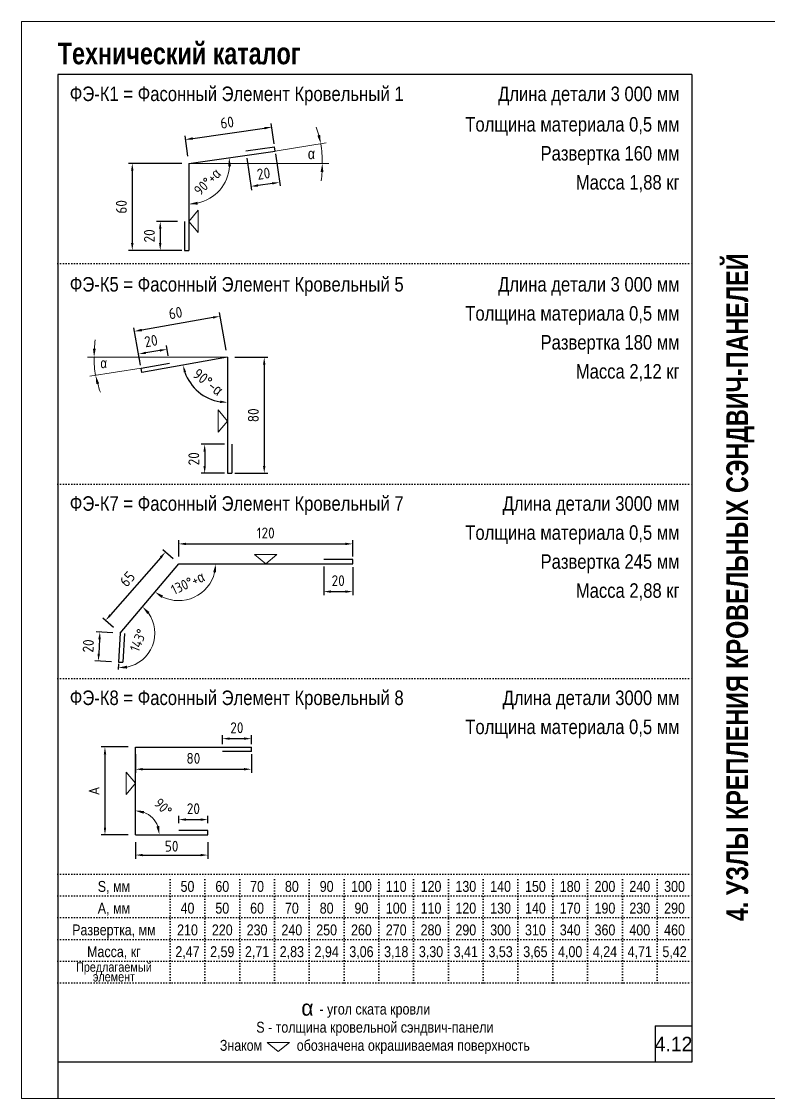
# Model space of a CAD drawing. Extents: x 5821 to 16321, y -13531 to 5774.
# Drawn here: x 6871 to 7902, y -9076 to -7591 of the extents above; entities that cross this region are included whole.
import ezdxf
from ezdxf.enums import TextEntityAlignment as Align

# ---------------------------------------------------------------- set-up
doc = ezdxf.new("R2010")
doc.units = 0
doc.header["$LTSCALE"] = 3
doc.linetypes.add('DOT2', pattern=[0.125, 0, -0.125])
doc.layers.get('0').update_dxf_attribs({"linetype": 'CONTINUOUS', "lineweight": 30})
doc.layers.get('DEFPOINTS').update_dxf_attribs({"linetype": 'CONTINUOUS'})
for name, color, linetype, lineweight in [('new_fill', 8, 'CONTINUOUS', 13), ('RAZMER', 7, 'CONTINUOUS', 9), ('Нащельники', 1, 'CONTINUOUS', 30)]:
    doc.layers.add(name, color=color, linetype=linetype, lineweight=lineweight)
doc.layers.add('Punktir', color=7, linetype='CONTINUOUS')
doc.styles.add('LOGO', font='HATTEN.TTF')
doc.styles.add('ROMANS', font='romans.shx', dxfattribs={"width": 0.85})
doc.styles.add('style1', font='ARIALN.TTF')
doc.styles.add('style2', font='impact.TTF')
doc.dimstyles.new('2.5', dxfattribs={"dimscale": 5, "dimtxt": 3, "dimasz": 2, "dimexe": 1, "dimexo": 2, "dimgap": 0, "dimtad": 0, "dimdec": 0, "dimlfac": 0.5, "dimzin": 9, "dimdsep": 46, "dimtxsty": 'ROMANS', "dimcen": -3, "dimdle": 1, "dimclrd": 256, "dimclre": 256, "dimclrt": 256, "dimadec": 0, "dimazin": 0, "dimtfac": 1, "dimtdec": 0, "dimtofl": 0, "dimtmove": 2, "dimatfit": 3, "dimfxl": 0, "dimtvp": 1, "dimtolj": 1, "dimtzin": 9, "dimarcsym": 0})
doc.dimstyles.get("Standard").update_dxf_attribs({"dimscale": 0, "dimtxt": 3, "dimasz": 3, "dimexe": 2.5, "dimexo": 2.5, "dimgap": 1.5, "dimtad": 0, "dimdec": 0, "dimzin": 9, "dimdsep": 46, "dimtxsty": 'ROMANS', "dimcen": -3, "dimdle": 1.25, "dimadec": 0, "dimazin": 0, "dimtfac": 0.75, "dimtdec": 0, "dimtofl": 0, "dimtmove": 2, "dimatfit": 3, "dimfxl": 0, "dimtvp": 1.5, "dimtolj": 1, "dimtzin": 0, "dimarcsym": 0})

# ---------------------------------------------------------------- blocks, each defined once
blk = doc.blocks.new('*D1060')
at = {"layer": 'DEFPOINTS', "color": 0, "transparency": 16777216}
for p in [(7216.2, -7736.9), (7220.9, -7769.9), (7102.1, -7786.8)]:
    blk.add_point(p, dxfattribs=at)
at = {"layer": 'RAZMER', "lineweight": -2, "transparency": 16777216}
for p, q in [((7219.5, -7760), (7215.5, -7731.9)), ((7100.7, -7776.9), (7096.7, -7748.9)), ((7107.3, -7752.4), (7206.3, -7738.3))]:
    blk.add_line(p, q, dxfattribs=at)
at = {"layer": 'RAZMER', "transparency": 16777216}
for points in [[(7206, -7736.6), (7206.5, -7739.9), (7216.2, -7736.9)], [(7107, -7750.8), (7107.5, -7754.1), (7097.4, -7753.9)]]:
    blk.add_solid(points, dxfattribs=at)
at = {"layer": 'RAZMER', "transparency": 16777216, "insert": (7154.7, -7730.5), "char_height": 15, "attachment_point": 5, "rotation": 8.1376, "style": 'ROMANS'}
blk.add_mtext('\\A1;60', dxfattribs=at)
blk = doc.blocks.new('*D1061')
at = {"layer": 'DEFPOINTS', "color": 0, "transparency": 16777216}
for p in [(7102.1, -7786.8), (7023.9, -7906.8), (7102.1, -7906.8)]:
    blk.add_point(p, dxfattribs=at)
at = {"layer": 'RAZMER', "lineweight": -2, "transparency": 16777216}
for p, q in [((7092.1, -7786.8), (7018.9, -7786.8)), ((7023.9, -7796.8), (7023.9, -7896.8)), ((7092.1, -7906.8), (7018.9, -7906.8))]:
    blk.add_line(p, q, dxfattribs=at)
at = {"layer": 'RAZMER', "transparency": 16777216}
for points in [[(7022.2, -7796.8), (7025.6, -7796.8), (7023.9, -7786.8)], [(7022.2, -7896.8), (7025.6, -7896.8), (7023.9, -7906.8)]]:
    blk.add_solid(points, dxfattribs=at)
at = {"layer": 'RAZMER', "transparency": 16777216, "insert": (7008.9, -7846.8), "char_height": 15, "attachment_point": 5, "rotation": 90, "style": 'ROMANS'}
blk.add_mtext('\\A1;60', dxfattribs=at)
blk = doc.blocks.new('*D1062')
at = {"layer": 'DEFPOINTS', "color": 0, "transparency": 16777216}
for p in [(7096.1, -7866.8), (7062.5, -7906.8), (7096.1, -7906.8)]:
    blk.add_point(p, dxfattribs=at)
at = {"layer": 'RAZMER', "lineweight": -2, "transparency": 16777216}
for p, q in [((7086.1, -7866.8), (7057.5, -7866.8)), ((7062.5, -7876.8), (7062.5, -7896.8)), ((7086.1, -7906.8), (7057.5, -7906.8))]:
    blk.add_line(p, q, dxfattribs=at)
at = {"layer": 'RAZMER', "transparency": 16777216}
for points in [[(7060.8, -7876.8), (7064.1, -7876.8), (7062.5, -7866.8)], [(7060.8, -7896.8), (7064.1, -7896.8), (7062.5, -7906.8)]]:
    blk.add_solid(points, dxfattribs=at)
at = {"layer": 'RAZMER', "transparency": 16777216, "insert": (7047.5, -7886.8), "char_height": 15, "attachment_point": 5, "rotation": 90, "style": 'ROMANS'}
blk.add_mtext('\\A1;20', dxfattribs=at)
blk = doc.blocks.new('*D1063')
at = {"layer": 'DEFPOINTS', "color": 0, "transparency": 16777216}
for p in [(7220.9, -7769.9), (7102.1, -7786.8), (7102.1, -7786.8), (7153.1, -7810.2), (7102.1, -7906.8)]:
    blk.add_point(p, dxfattribs=at)
at = {"layer": 'RAZMER', "color": 0, "lineweight": 0, "transparency": 16777216}
blk.add_arc((7102.1, -7786.8), 56.1, 282.2747, 355.8629, dxfattribs=at)
at = {"layer": 'RAZMER', "color": 0, "transparency": 16777216}
for points in [[(7156.1, -7791), (7160.1, -7790.8), (7157.7, -7778.9)], [(7114.2, -7843.7), (7113.8, -7839.7), (7102.1, -7843)]]:
    blk.add_solid(points, dxfattribs=at)
at = {"layer": 'RAZMER', "color": 0, "transparency": 16777216, "insert": (7127.5, -7812.4), "char_height": 14, "attachment_point": 5, "rotation": 44.9042, "style": 'ROMANS'}
blk.add_mtext('\\A1;{\\Fromans.shx|c204;90}°{\\Fromans.shx|c204;+\\fGreekS|b0|i0|c204|p0;α}', dxfattribs=at)
blk = doc.blocks.new('*D1064')
at = {"layer": 'DEFPOINTS', "color": 0, "transparency": 16777216}
for p in [(7220, -7763.9), (7180.4, -7769.6), (7187.5, -7818.6)]:
    blk.add_point(p, dxfattribs=at)
at = {"layer": 'RAZMER', "lineweight": -2, "transparency": 16777216}
for p, q in [((7181.9, -7779.5), (7188.2, -7823.6)), ((7221.5, -7773.8), (7227.8, -7817.9)), ((7217.2, -7814.4), (7197.4, -7817.2))]:
    blk.add_line(p, q, dxfattribs=at)
at = {"layer": 'RAZMER', "transparency": 16777216}
for points in [[(7197.1, -7815.6), (7197.6, -7818.9), (7187.5, -7818.6)], [(7216.9, -7812.7), (7217.4, -7816), (7227.1, -7813)]]:
    blk.add_solid(points, dxfattribs=at)
at = {"layer": 'RAZMER', "transparency": 16777216, "insert": (7205.1, -7800.9), "char_height": 15, "attachment_point": 5, "rotation": 8.1376, "style": 'ROMANS'}
blk.add_mtext('\\A1;20', dxfattribs=at)
blk = doc.blocks.new('*D1065')
at = {"layer": 'DEFPOINTS', "color": 0, "transparency": 16777216}
for p in [(7155.2, -8054.2), (7155.2, -8214.2), (7206, -8214.2)]:
    blk.add_point(p, dxfattribs=at)
at = {"layer": 'RAZMER', "lineweight": -2, "transparency": 16777216}
for p, q in [((7165.2, -8054.2), (7211, -8054.2)), ((7206, -8064.2), (7206, -8204.2)), ((7165.2, -8214.2), (7211, -8214.2))]:
    blk.add_line(p, q, dxfattribs=at)
at = {"layer": 'RAZMER', "transparency": 16777216}
for points in [[(7204.3, -8064.2), (7207.6, -8064.2), (7206, -8054.2)], [(7204.3, -8204.2), (7207.6, -8204.2), (7206, -8214.2)]]:
    blk.add_solid(points, dxfattribs=at)
at = {"layer": 'RAZMER', "transparency": 16777216, "insert": (7191, -8134.2), "char_height": 15, "attachment_point": 5, "rotation": 90, "style": 'ROMANS'}
blk.add_mtext('\\A1;80', dxfattribs=at)
blk = doc.blocks.new('*D1066')
at = {"layer": 'DEFPOINTS', "color": 0, "transparency": 16777216}
for p in [(7161.2, -8174.2), (7123.8, -8214.2), (7161.2, -8214.2)]:
    blk.add_point(p, dxfattribs=at)
at = {"layer": 'RAZMER', "lineweight": -2, "transparency": 16777216}
for p, q in [((7151.2, -8174.2), (7118.8, -8174.2)), ((7123.8, -8184.2), (7123.8, -8204.2)), ((7151.2, -8214.2), (7118.8, -8214.2))]:
    blk.add_line(p, q, dxfattribs=at)
at = {"layer": 'RAZMER', "transparency": 16777216}
for points in [[(7122.1, -8184.2), (7125.4, -8184.2), (7123.8, -8174.2)], [(7122.1, -8204.2), (7125.4, -8204.2), (7123.8, -8214.2)]]:
    blk.add_solid(points, dxfattribs=at)
at = {"layer": 'RAZMER', "transparency": 16777216, "insert": (7108.8, -8194.2), "char_height": 15, "attachment_point": 5, "rotation": 90, "style": 'ROMANS'}
blk.add_mtext('\\A1;20', dxfattribs=at)
blk = doc.blocks.new('*D1067')
at = {"layer": 'DEFPOINTS', "color": 0, "transparency": 16777216}
for p in [(7027, -8018.3), (7155.2, -8054.2), (7037, -8075)]:
    blk.add_point(p, dxfattribs=at)
at = {"layer": 'RAZMER', "lineweight": -2, "transparency": 16777216}
for p, q in [((7135.3, -7999.2), (7036.9, -8016.6)), ((7153.5, -8044.3), (7144.3, -7992.6)), ((7035.3, -8065.2), (7026.1, -8013.4))]:
    blk.add_line(p, q, dxfattribs=at)
at = {"layer": 'RAZMER', "transparency": 16777216}
for points in [[(7135.1, -7997.6), (7135.6, -8000.9), (7145.2, -7997.5)], [(7036.6, -8014.9), (7037.2, -8018.2), (7027, -8018.3)]]:
    blk.add_solid(points, dxfattribs=at)
at = {"layer": 'RAZMER', "transparency": 16777216, "insert": (7083.5, -7993.1), "char_height": 15, "attachment_point": 5, "rotation": 10, "style": 'ROMANS'}
blk.add_mtext('\\A1;60', dxfattribs=at)
blk = doc.blocks.new('*D1068')
at = {"layer": 'DEFPOINTS', "color": 0, "transparency": 16777216}
for p in [(7032.6, -8049.9), (7075.4, -8062.2), (7036, -8069.1)]:
    blk.add_point(p, dxfattribs=at)
at = {"layer": 'RAZMER', "lineweight": -2, "transparency": 16777216}
for p, q in [((7034.2, -8059.3), (7031.7, -8045)), ((7062.1, -8044.7), (7042.4, -8048.2)), ((7073.6, -8052.3), (7071.1, -8038))]:
    blk.add_line(p, q, dxfattribs=at)
at = {"layer": 'RAZMER', "transparency": 16777216}
for points in [[(7042.1, -8046.5), (7042.7, -8049.8), (7032.6, -8049.9)], [(7061.8, -8043.1), (7062.4, -8046.4), (7072, -8043)]]:
    blk.add_solid(points, dxfattribs=at)
at = {"layer": 'RAZMER', "transparency": 16777216, "insert": (7049.7, -8031.7), "char_height": 15, "attachment_point": 5, "rotation": 10, "style": 'ROMANS'}
blk.add_mtext('\\A1;20', dxfattribs=at)
blk = doc.blocks.new('*D1069')
at = {"layer": 'DEFPOINTS', "color": 0, "transparency": 16777216}
for p in [(7155.2, -8054.2), (7155.2, -8054.2), (7037, -8075), (7105.3, -8091.3), (7155.2, -8214.2)]:
    blk.add_point(p, dxfattribs=at)
at = {"layer": 'RAZMER', "lineweight": -2, "transparency": 16777216}
blk.add_arc((7155.2, -8054.2), 62.2, 199.226, 260.774, dxfattribs=at)
at = {"layer": 'RAZMER', "transparency": 16777216}
for points in [[(7094.9, -8075.1), (7098.1, -8074.2), (7094, -8065)], [(7145.4, -8113.9), (7145.1, -8117.2), (7155.2, -8116.4)]]:
    blk.add_solid(points, dxfattribs=at)
at = {"layer": 'RAZMER', "transparency": 16777216, "insert": (7128.4, -8088.3), "char_height": 15, "attachment_point": 5, "rotation": 321.9081, "style": 'ROMANS'}
blk.add_mtext('\\A1;{\\Fromans.shx|c204;90°-\\fGreekS|b0|i0|c204|p0;α}', dxfattribs=at)
blk = doc.blocks.new('*D1070')
at = {"layer": 'DEFPOINTS', "color": 0, "transparency": 16777216}
for p in [(7028.2, -8712.7), (7128.2, -8712.7), (7128.2, -8740.6)]:
    blk.add_point(p, dxfattribs=at)
at = {"layer": 'RAZMER', "lineweight": -2, "transparency": 16777216}
for p, q in [((7028.2, -8722.7), (7028.2, -8745.6)), ((7128.2, -8722.7), (7128.2, -8745.6)), ((7038.2, -8740.6), (7118.2, -8740.6))]:
    blk.add_line(p, q, dxfattribs=at)
at = {"layer": 'RAZMER', "transparency": 16777216}
for points in [[(7038.2, -8739), (7038.2, -8742.3), (7028.2, -8740.6)], [(7118.2, -8739), (7118.2, -8742.3), (7128.2, -8740.6)]]:
    blk.add_solid(points, dxfattribs=at)
at = {"layer": 'RAZMER', "transparency": 16777216, "insert": (7078.2, -8728.4), "char_height": 15, "attachment_point": 5, "style": 'ROMANS'}
blk.add_mtext('\\A1;{\\Fromans.shx|c204;50}', dxfattribs=at)
blk = doc.blocks.new('*D1071')
at = {"layer": 'DEFPOINTS', "color": 0, "transparency": 16777216}
for p in [(7028.2, -8591.6), (6986.2, -8712.7), (7028.2, -8712.7)]:
    blk.add_point(p, dxfattribs=at)
at = {"layer": 'RAZMER', "lineweight": -2, "transparency": 16777216}
for p, q in [((7018.2, -8591.6), (6981.2, -8591.6)), ((6986.2, -8601.6), (6986.2, -8702.7)), ((7018.2, -8712.7), (6981.2, -8712.7))]:
    blk.add_line(p, q, dxfattribs=at)
at = {"layer": 'RAZMER', "transparency": 16777216}
for points in [[(6984.6, -8601.6), (6987.9, -8601.6), (6986.2, -8591.6)], [(6984.6, -8702.7), (6987.9, -8702.7), (6986.2, -8712.7)]]:
    blk.add_solid(points, dxfattribs=at)
at = {"layer": 'RAZMER', "transparency": 16777216, "insert": (6971.2, -8652.2), "char_height": 15, "attachment_point": 5, "rotation": 90, "style": 'ROMANS'}
blk.add_mtext('\\A1;{\\Fromans.shx|c204;А}', dxfattribs=at)
blk = doc.blocks.new('*D1072')
at = {"layer": 'DEFPOINTS', "color": 0, "transparency": 16777216}
for p in [(7007.2, -8434.6), (6977.1, -8473.1), (7005.1, -8474.5)]:
    blk.add_point(p, dxfattribs=at)
at = {"layer": 'RAZMER', "lineweight": -2, "transparency": 16777216}
for p, q in [((6997.2, -8434.1), (6974.2, -8432.9)), ((6978.7, -8443.1), (6977.7, -8463.1)), ((6995.1, -8474), (6972.1, -8472.8))]:
    blk.add_line(p, q, dxfattribs=at)
at = {"layer": 'RAZMER', "transparency": 16777216}
for points in [[(6977, -8443), (6980.4, -8443.2), (6979.2, -8433.1)], [(6976, -8463), (6979.3, -8463.2), (6977.1, -8473.1)]]:
    blk.add_solid(points, dxfattribs=at)
at = {"layer": 'RAZMER', "transparency": 16777216, "insert": (6963.2, -8452.3), "char_height": 15, "attachment_point": 5, "rotation": 87, "style": 'ROMANS'}
blk.add_mtext('\\A1;20', dxfattribs=at)
blk = doc.blocks.new('*D1073')
at = {"layer": 'DEFPOINTS', "color": 0, "transparency": 16777216}
for p in [(7088, -8338.9), (6987.1, -8417.1), (7005.5, -8433.2)]:
    blk.add_point(p, dxfattribs=at)
at = {"layer": 'RAZMER', "lineweight": -2, "transparency": 16777216}
for p, q in [((7063.1, -8330.3), (6993.7, -8409.5)), ((7080.5, -8332.3), (7065.9, -8319.5)), ((6998, -8426.6), (6983.4, -8413.8))]:
    blk.add_line(p, q, dxfattribs=at)
at = {"layer": 'RAZMER', "transparency": 16777216}
for points in [[(7061.8, -8329.2), (7064.3, -8331.4), (7069.6, -8322.8)], [(6992.5, -8408.4), (6995, -8410.6), (6987.1, -8417.1)]]:
    blk.add_solid(points, dxfattribs=at)
at = {"layer": 'RAZMER', "transparency": 16777216, "insert": (7017.1, -8360), "char_height": 15, "attachment_point": 5, "rotation": 48.8047, "style": 'ROMANS'}
blk.add_mtext('\\A1;{\\Fromans.shx|c204;65}', dxfattribs=at)
blk = doc.blocks.new('*D1074')
at = {"layer": 'DEFPOINTS', "color": 0, "transparency": 16777216}
for p in [(7288, -8332.9), (7328, -8333.4), (7328, -8377.3)]:
    blk.add_point(p, dxfattribs=at)
at = {"layer": 'RAZMER', "lineweight": -2, "transparency": 16777216}
for p, q in [((7288, -8342.9), (7288, -8382.3)), ((7328, -8343.4), (7328, -8382.3)), ((7298, -8377.3), (7318, -8377.3))]:
    blk.add_line(p, q, dxfattribs=at)
at = {"layer": 'RAZMER', "transparency": 16777216}
for points in [[(7298, -8375.7), (7298, -8379), (7288, -8377.3)], [(7318, -8375.7), (7318, -8379), (7328, -8377.3)]]:
    blk.add_solid(points, dxfattribs=at)
at = {"layer": 'RAZMER', "transparency": 16777216, "insert": (7308, -8362.3), "char_height": 15, "attachment_point": 5, "style": 'ROMANS'}
blk.add_mtext('\\A1;20', dxfattribs=at)
blk = doc.blocks.new('*D1075')
at = {"layer": 'DEFPOINTS', "color": 0, "transparency": 16777216}
for p in [(7088, -8338.9), (7007.2, -8434.6), (7007.2, -8434.6), (7005.1, -8474.5), (7040.7, -8468.6)]:
    blk.add_point(p, dxfattribs=at)
at = {"layer": 'RAZMER', "color": 0, "lineweight": -2, "transparency": 16777216}
blk.add_line((7004.9, -8477), (7004.5, -8484.8), dxfattribs=at)
at = {"layer": 'RAZMER', "color": 0, "lineweight": 0, "transparency": 16777216}
blk.add_arc((7007.2, -8434.6), 47.8, 281.4155, 35.3891, dxfattribs=at)
at = {"layer": 'RAZMER', "color": 0, "transparency": 16777216}
for points in [[(7044.7, -8408.2), (7047.6, -8405.5), (7038, -8398.1)], [(7016.8, -8483.5), (7016.5, -8479.5), (7004.7, -8482.3)]]:
    blk.add_solid(points, dxfattribs=at)
at = {"layer": 'RAZMER', "color": 0, "transparency": 16777216, "insert": (7032.1, -8444.5), "char_height": 14, "attachment_point": 5, "rotation": 68.4023, "style": 'ROMANS'}
blk.add_mtext('\\A1;143°', dxfattribs=at)
blk = doc.blocks.new('*D1076')
at = {"layer": 'DEFPOINTS', "color": 0, "transparency": 16777216}
for p in [(7328, -8311.5), (7088, -8338.9), (7328, -8338.9)]:
    blk.add_point(p, dxfattribs=at)
at = {"layer": 'RAZMER', "lineweight": -2, "transparency": 16777216}
for p, q in [((7088, -8328.9), (7088, -8306.5)), ((7098, -8311.5), (7318, -8311.5)), ((7328, -8328.9), (7328, -8306.5))]:
    blk.add_line(p, q, dxfattribs=at)
at = {"layer": 'RAZMER', "transparency": 16777216}
for points in [[(7098, -8309.9), (7098, -8313.2), (7088, -8311.5)], [(7318, -8309.9), (7318, -8313.2), (7328, -8311.5)]]:
    blk.add_solid(points, dxfattribs=at)
at = {"layer": 'RAZMER', "transparency": 16777216, "insert": (7208, -8296.5), "char_height": 15, "attachment_point": 5, "style": 'ROMANS'}
blk.add_mtext('\\A1;120', dxfattribs=at)
blk = doc.blocks.new('*D1077')
at = {"layer": 'DEFPOINTS', "color": 0, "transparency": 16777216}
for p in [(7128.2, -8691.7), (7088.2, -8706.7), (7128.2, -8706.7)]:
    blk.add_point(p, dxfattribs=at)
at = {"layer": 'RAZMER', "lineweight": -2, "transparency": 16777216}
for p, q in [((7088.2, -8696.7), (7088.2, -8686.7)), ((7128.2, -8696.7), (7128.2, -8686.7)), ((7098.2, -8691.7), (7118.2, -8691.7))]:
    blk.add_line(p, q, dxfattribs=at)
at = {"layer": 'RAZMER', "transparency": 16777216}
for points in [[(7098.2, -8690), (7098.2, -8693.4), (7088.2, -8691.7)], [(7118.2, -8690), (7118.2, -8693.4), (7128.2, -8691.7)]]:
    blk.add_solid(points, dxfattribs=at)
at = {"layer": 'RAZMER', "transparency": 16777216, "insert": (7108.2, -8676.7), "char_height": 15, "attachment_point": 5, "style": 'ROMANS'}
blk.add_mtext('\\A1;20', dxfattribs=at)
blk = doc.blocks.new('*D1078')
at = {"layer": 'DEFPOINTS', "color": 0, "transparency": 16777216}
for p in [(7088, -8338.9), (7088, -8338.9), (7179.4, -8338.9), (7055.2, -8377.8), (7090.9, -8389.7)]:
    blk.add_point(p, dxfattribs=at)
at = {"layer": 'RAZMER', "color": 0, "lineweight": 0, "transparency": 16777216}
blk.add_arc((7088, -8338.9), 50.9, 243.3347, 346.47, dxfattribs=at)
at = {"layer": 'RAZMER', "color": 0, "transparency": 16777216}
for points in [[(7135.6, -8350.6), (7139.5, -8351), (7139, -8338.9)], [(7064.1, -8386.1), (7066.3, -8382.7), (7055.2, -8377.8)]]:
    blk.add_solid(points, dxfattribs=at)
at = {"layer": 'RAZMER', "color": 0, "transparency": 16777216, "insert": (7100.5, -8365.8), "char_height": 14, "attachment_point": 5, "rotation": 24.9023, "style": 'ROMANS'}
blk.add_mtext('\\A1;130°{\\Fromans.shx|c204;+\\fGreekS|b0|i0|c204|p0;α}', dxfattribs=at)
blk = doc.blocks.new('*D1079')
at = {"layer": 'DEFPOINTS', "color": 0, "transparency": 16777216}
for p in [(7028.2, -8612.3), (7056.9, -8696.1), (7028.2, -8712.3), (7028.2, -8712.7), (7128.2, -8712.7)]:
    blk.add_point(p, dxfattribs=at)
at = {"layer": 'RAZMER', "color": 0, "lineweight": 0, "transparency": 16777216}
blk.add_arc((7028.2, -8712.7), 33.2, 20.8336, 69.1664, dxfattribs=at)
at = {"layer": 'RAZMER', "color": 0, "transparency": 16777216}
for points in [[(7039.6, -8683.7), (7040.3, -8679.7), (7028.2, -8679.5)], [(7061.2, -8700.5), (7057.2, -8701.3), (7061.4, -8712.7)]]:
    blk.add_solid(points, dxfattribs=at)
at = {"layer": 'RAZMER', "color": 0, "transparency": 16777216, "insert": (7066.5, -8674.4), "char_height": 14, "attachment_point": 5, "rotation": 315, "style": 'ROMANS'}
blk.add_mtext('\\A1;90°', dxfattribs=at)
blk = doc.blocks.new('*D1080')
at = {"layer": 'DEFPOINTS', "color": 0, "transparency": 16777216}
for p in [(7028.2, -8591.6), (7188.2, -8591.6), (7188.2, -8622.3)]:
    blk.add_point(p, dxfattribs=at)
at = {"layer": 'RAZMER', "lineweight": -2, "transparency": 16777216}
for p, q in [((7028.2, -8601.6), (7028.2, -8627.3)), ((7188.2, -8601.6), (7188.2, -8627.3)), ((7038.2, -8622.3), (7178.2, -8622.3))]:
    blk.add_line(p, q, dxfattribs=at)
at = {"layer": 'RAZMER', "transparency": 16777216}
for points in [[(7038.2, -8620.6), (7038.2, -8623.9), (7028.2, -8622.3)], [(7178.2, -8620.6), (7178.2, -8623.9), (7188.2, -8622.3)]]:
    blk.add_solid(points, dxfattribs=at)
at = {"layer": 'RAZMER', "transparency": 16777216, "insert": (7108.2, -8607.3), "char_height": 15, "attachment_point": 5, "style": 'ROMANS'}
blk.add_mtext('\\A1;80', dxfattribs=at)
blk = doc.blocks.new('*D1081')
at = {"layer": 'DEFPOINTS', "color": 0, "transparency": 16777216}
for p in [(7188.2, -8580.1), (7148.2, -8597.6), (7188.2, -8597.6)]:
    blk.add_point(p, dxfattribs=at)
at = {"layer": 'RAZMER', "lineweight": -2, "transparency": 16777216}
for p, q in [((7148.2, -8587.6), (7148.2, -8575.1)), ((7158.2, -8580.1), (7178.2, -8580.1)), ((7188.2, -8587.6), (7188.2, -8575.1))]:
    blk.add_line(p, q, dxfattribs=at)
at = {"layer": 'RAZMER', "transparency": 16777216}
for points in [[(7158.2, -8578.4), (7158.2, -8581.7), (7148.2, -8580.1)], [(7178.2, -8578.4), (7178.2, -8581.7), (7188.2, -8580.1)]]:
    blk.add_solid(points, dxfattribs=at)
at = {"layer": 'RAZMER', "transparency": 16777216, "insert": (7168.2, -8565.1), "char_height": 15, "attachment_point": 5, "style": 'ROMANS'}
blk.add_mtext('\\A1;20', dxfattribs=at)

msp = doc.modelspace()

# ---------------------------------------------------------------- linework, layer by layer
at = {"color": 1}
for p, q in [((7796.09, -7664.09), (6921.09, -7664.09)), ((6921.09, -7664.09), (6921.09, -9076.24)), ((7796.09, -7664.09), (7796.09, -9026.24)), ((7745.18, -8976.24), (7796.09, -8976.24)), ((7745.18, -8976.24), (7745.18, -9026.24)), ((7796.09, -9026.24), (6921.09, -9026.24))]:
    msp.add_line(p, q, dxfattribs=at)
at = {"layer": 'Punktir', "linetype": 'DOT2', "ltscale": 10}
for p, q in [((6921.09, -7924.76), (7796.09, -7924.76)), ((6921.09, -8229.03), (7796.09, -8229.03)), ((6921.09, -8496.92), (7796.09, -8496.92)), ((6921.09, -8766.92), (7796.09, -8766.92)), ((7076.09, -8916.92), (7076.09, -8766.92)), ((7124.09, -8916.92), (7124.09, -8766.92)), ((7172.09, -8916.92), (7172.09, -8766.92)), ((7220.09, -8916.92), (7220.09, -8766.92)), ((7268.09, -8916.92), (7268.09, -8766.92)), ((7316.09, -8916.92), (7316.09, -8766.92)), ((7364.09, -8916.92), (7364.09, -8766.92)), ((7412.09, -8916.92), (7412.09, -8766.92)), ((7460.09, -8916.92), (7460.09, -8766.92)), ((7508.09, -8916.92), (7508.09, -8766.92)), ((7556.09, -8916.92), (7556.09, -8766.92)), ((7604.09, -8916.92), (7604.09, -8766.92)), ((7652.09, -8916.92), (7652.09, -8766.92)), ((7700.09, -8916.92), (7700.09, -8766.92)), ((7748.09, -8916.92), (7748.09, -8766.92)), ((6921.09, -8796.92), (7796.09, -8796.92)), ((6921.09, -8826.92), (7796.09, -8826.92)), ((6921.09, -8856.92), (7796.09, -8856.92)), ((6921.09, -8886.92), (7796.09, -8886.92)), ((6921.09, -8916.92), (7796.09, -8916.92))]:
    msp.add_line(p, q, dxfattribs=at)
at = {"layer": 'RAZMER'}
for p, q in [((7291.47, -7758.53), (7220.89, -7769.86)), ((7102.1, -7786.84), (7294.99, -7786.84)), ((7102.1, -7866.84), (7114.76, -7851.45)), ((7114.76, -7851.45), (7114.76, -7882.24)), ((7102.1, -7866.84), (7114.76, -7882.24)), ((7155.19, -8054.18), (6962.3, -8054.18)), ((6965.4, -8080.44), (7035.97, -8069.11)), ((7155.19, -8142.12), (7142.53, -8126.73)), ((7142.53, -8126.73), (7142.53, -8157.52)), ((7155.19, -8142.12), (7142.53, -8157.52)), ((7223.42, -8326.23), (7192.64, -8326.23)), ((7208.03, -8338.88), (7192.64, -8326.23)), ((7208.03, -8338.88), (7223.42, -8326.23)), ((7028.18, -8641.62), (7015.53, -8626.23)), ((7015.53, -8626.23), (7015.53, -8657.02)), ((7028.18, -8641.62), (7015.53, -8657.02)), ((7225.29, -9011.69), (7209.89, -8999.03)), ((7240.68, -8999.03), (7209.89, -8999.03)), ((7225.29, -9011.69), (7240.68, -8999.03))]:
    msp.add_line(p, q, dxfattribs=at)
msp.add_lwpolyline([(6871.09, -7591.24), (7921.09, -7591.24), (7921.09, -9076.24), (6871.09, -9076.24)], close=True, dxfattribs=at)
at = {"layer": 'RAZMER', "lineweight": 0}
for centre, radius, start, end in [((7104.05, -7797.96), 183.99, 15.72141, 19.45886), ((7111.12, -7786.58), 174.97, 359.91489, 8.81951), ((7102.1, -7786.84), 183.99, 352.52509, 356.26254), ((7155.19, -8054.18), 183.99, 172.52509, 176.26254), ((7091.26, -8056.66), 120.09, 178.81726, 190.9049), ((7153.34, -8040.96), 183.99, 195.72141, 199.45886)]:
    msp.add_arc(centre, radius, start, end, dxfattribs=at)
at = {"layer": 'RAZMER'}
for points in [[(7283.1, -7747.62), (7279.22, -7748.58), (7284.03, -7759.75)], [(7283.7, -7798.77), (7287.7, -7798.9), (7286.09, -7786.84)], [(6973.58, -8042.25), (6969.59, -8042.12), (6971.19, -8054.18)], [(6974.29, -8091.29), (6978.17, -8090.34), (6973.35, -8079.16)]]:
    msp.add_solid(points, dxfattribs=at)
at = {"layer": 'Нащельники'}
for p, q in [((7180.45, -7769.58), (7220.04, -7763.92)), ((7220.89, -7769.86), (7220.04, -7763.92)), ((7102.1, -7786.84), (7220.89, -7769.86)), ((7102.1, -7786.84), (7102.1, -7906.84)), ((7096.1, -7866.84), (7096.1, -7906.84)), ((7096.1, -7906.84), (7102.1, -7906.84)), ((7035.97, -8069.11), (7075.36, -8062.16)), ((7155.19, -8054.18), (7037.01, -8075.02)), ((7155.19, -8054.18), (7155.19, -8214.18)), ((7037.01, -8075.02), (7035.97, -8069.11)), ((7161.19, -8174.18), (7161.19, -8214.18)), ((7155.19, -8214.18), (7161.19, -8214.18)), ((7007.17, -8434.59), (7088.03, -8338.88)), ((7088.03, -8338.88), (7328.03, -8338.88)), ((7328.03, -8332.88), (7288.03, -8332.88)), ((7328.03, -8338.88), (7328.03, -8332.88)), ((7007.17, -8434.59), (7005.07, -8474.53)), ((7013.16, -8434.9), (7011.07, -8474.85)), ((7005.07, -8474.53), (7011.07, -8474.85)), ((7028.18, -8712.71), (7028.18, -8591.62)), ((7028.18, -8591.62), (7188.18, -8591.62)), ((7188.18, -8597.62), (7148.18, -8597.62)), ((7188.18, -8597.62), (7188.18, -8591.62)), ((7028.18, -8712.71), (7128.18, -8712.71)), ((7128.18, -8706.71), (7088.18, -8706.71)), ((7128.18, -8712.71), (7128.18, -8706.71))]:
    msp.add_line(p, q, dxfattribs=at)

# ---------------------------------------------------------------- texts
at = {"style": 'style1'}
for s, p in [('ФЭ-К1 = Фасонный Элемент Кровельный 1', (6937.63, -7700.91)), ('ФЭ-К5 = Фасонный Элемент Кровельный 5', (6937.63, -7963.58)), ('ФЭ-К7 = Фасонный Элемент Кровельный 7', (6937.63, -8265.84)), ('ФЭ-К8 = Фасонный Элемент Кровельный 8', (6937.63, -8533.74))]:
    msp.add_text(s, height=20, dxfattribs=at).set_placement(p)
for s, p in [('Длина детали 3 000 мм', (7779.09, -7700.91)), ('Толщина материала 0,5 мм', (7779.09, -7742.95)), ('Развертка 160 мм', (7779.09, -7782.93)), ('Масса 1,88 кг', (7779.09, -7822.93)), ('Длина детали 3 000 мм', (7779.09, -7963.58)), ('Длина детали 3 000 мм', (7779.09, -7963.58)), ('Толщина материала 0,5 мм', (7779.09, -8003.62)), ('Толщина материала 0,5 мм', (7779.09, -8003.62)), ('Развертка 180 мм', (7779.09, -8043.6)), ('Масса 2,12 кг', (7779.09, -8083.6)), ('Длина детали 3000 мм', (7779.09, -8265.84)), ('Толщина материала 0,5 мм', (7779.09, -8305.88)), ('Развертка 245 мм', (7779.09, -8345.88)), ('Масса 2,88 кг', (7779.09, -8385.88)), ('Длина детали 3000 мм', (7779.09, -8533.74)), ('Толщина материала 0,5 мм', (7779.09, -8573.78))]:
    msp.add_text(s, height=20, dxfattribs=at).set_placement(p, align=Align.RIGHT)
for s, height, p in [('S, мм', 15, (6998.59, -8791.34)), ('50', 15, (7100.09, -8791.34)), ('60', 15, (7148.09, -8791.34)), ('70', 15, (7196.09, -8791.34)), ('80', 15, (7244.09, -8791.34)), ('90', 15, (7292.09, -8791.34)), ('100', 15, (7340.09, -8791.34)), ('110', 15, (7388.09, -8791.34)), ('120', 15, (7436.09, -8791.34)), ('130', 15, (7484.09, -8791.34)), ('140', 15, (7532.09, -8791.34)), ('150', 15, (7580.09, -8791.34)), ('180', 15, (7628.09, -8791.34)), ('200', 15, (7676.09, -8791.34)), ('240', 15, (7724.09, -8791.34)), ('300', 15, (7772.09, -8791.34)), ('А, мм', 15, (6998.59, -8821.34)), ('40', 15, (7100.09, -8821.34)), ('50', 15, (7148.09, -8821.34)), ('60', 15, (7196.09, -8821.34)), ('70', 15, (7244.09, -8821.34)), ('80', 15, (7292.09, -8821.34)), ('90', 15, (7340.09, -8821.34)), ('100', 15, (7388.09, -8821.34)), ('110', 15, (7436.09, -8821.34)), ('120', 15, (7484.09, -8821.34)), ('130', 15, (7532.09, -8821.34)), ('140', 15, (7580.09, -8821.34)), ('170', 15, (7628.09, -8821.34)), ('190', 15, (7676.09, -8821.34)), ('230', 15, (7724.09, -8821.34)), ('290', 15, (7772.09, -8821.34)), ('Развертка, мм', 15, (6998.59, -8851.34)), ('210', 15, (7100.09, -8851.34)), ('220', 15, (7148.09, -8851.34)), ('230', 15, (7196.09, -8851.34)), ('240', 15, (7244.09, -8851.34)), ('250', 15, (7292.09, -8851.34)), ('260', 15, (7340.09, -8851.34)), ('270', 15, (7388.09, -8851.34)), ('280', 15, (7436.09, -8851.34)), ('290', 15, (7484.09, -8851.34)), ('300', 15, (7532.09, -8851.34)), ('310', 15, (7580.09, -8851.34)), ('340', 15, (7628.09, -8851.34)), ('360', 15, (7676.09, -8851.34)), ('400', 15, (7724.09, -8851.34)), ('460', 15, (7772.09, -8851.34)), ('Масса, кг', 15, (6998.59, -8881.34)), ('2,47', 15, (7100.09, -8881.34)), ('2,59', 15, (7148.09, -8881.34)), ('2,71', 15, (7196.09, -8881.34)), ('2,83', 15, (7244.09, -8881.34)), ('2,94', 15, (7292.09, -8881.34)), ('3,06', 15, (7340.09, -8881.34)), ('3,18', 15, (7388.09, -8881.34)), ('3,30', 15, (7436.09, -8881.34)), ('3,41', 15, (7484.09, -8881.34)), ('3,53', 15, (7532.09, -8881.34)), ('3,65', 15, (7580.09, -8881.34)), ('4,00', 15, (7628.09, -8881.34)), ('4,24', 15, (7676.09, -8881.34)), ('4,71', 15, (7724.09, -8881.34)), ('5,42', 15, (7772.09, -8881.34)), ('Предлагаемый', 13, (6998.59, -8901.51)), ('элемент', 13, (6998.59, -8914.92)), ('- угол ската кровли', 15, (7358.59, -8960.5)), ('S - толщина кровельной сэндвич-панели', 15, (7358.59, -8985.5)), ('Знаком          обозначена окрашиваемая поверхность', 15, (7358.59, -9010.5))]:
    msp.add_text(s, height=height, dxfattribs=at).set_placement(p, align=Align.CENTER)
at = {"insert": (7265.56, -8951.39), "char_height": 13, "attachment_point": 5, "style": 'style1'}
msp.add_mtext('\\A1;{\\fGreekS|b0|i0|c204|p0;\\H1.667x;a}', dxfattribs=at)
at = {"layer": 'new_fill', "style": 'style2'}
msp.add_text('Технический каталог', height=30, dxfattribs=at).set_placement((6921.1, -7650.19))
msp.add_text('4. УЗЛЫ КРЕПЛЕНИЯ КРОВЕЛЬНЫХ СЭНДВИЧ-ПАНЕЛЕЙ', height=30, rotation=90, dxfattribs=at).set_placement((7858.59, -8371.36), align=Align.MIDDLE_CENTER)
at = {"layer": 'new_fill', "style": 'LOGO'}
msp.add_text('4.12', height=20, dxfattribs=at).set_placement((7770.64, -9001.24), align=Align.MIDDLE_CENTER)
at = {"layer": 'RAZMER', "attachment_point": 5, "style": 'ROMANS'}
for insert, char_height in [((7271.09, -7773.62), 15), ((6984.5, -8062.31), 14)]:
    msp.add_mtext('\\A1;{\\fGreekS|b0|i0|c204|p0;α}', dxfattribs=dict(at, insert=insert, char_height=char_height))

# ---------------------------------------------------------------- dimensions: what is measured, and where the dimension line sits
at = {"layer": 'RAZMER'}
for p1, p2, distance, picture, middle in [((7102.1, -7786.84), (7220.89, -7769.86), 33.33, '*D1060', (7154.66, -7730.51)), ((7220.04, -7763.92), (7180.45, -7769.58), 49.54, '*D1064', (7205.13, -7800.94)), ((7155.19, -8054.18), (7037.01, -8075.02), -57.58, '*D1067', (7083.5, -7993.13)), ((7075.36, -8062.16), (7035.97, -8069.11), -19.49, '*D1068', (7049.68, -8031.67)), ((7007.17, -8434.59), (7005.07, -8474.53), -27.98, '*D1072', (6963.2, -8452.31))]:
    dim = msp.add_aligned_dim(p1=p1, p2=p2, distance=distance, dimstyle='2.5', dxfattribs=at)
    dim.commit()
    dim.dimension.update_dxf_attribs({"geometry": picture, "text_midpoint": middle})
dim = msp.add_angular_dim_2l(base=(7153.14, -7810.18), line1=((7102.1, -7786.84), (7102.1, -7906.84)), line2=((7102.1, -7786.84), (7220.89, -7769.86)), text='{\\Fromans.shx|c204;90}°{\\Fromans.shx|c204;+\\fGreekS|b0|i0|c204|p0;α}', dimstyle='Standard', override={"dimscale": 1, "dimtxt": 14, "dimasz": 12, "dimlwd": 0}, dxfattribs=at)
dim.commit()
dim.dimension.update_dxf_attribs({"geometry": '*D1063', "text_midpoint": (7127.52, -7812.35), "dimtype": 162})
for base, p1, p2, picture, middle in [((7023.91, -7906.84), (7102.1, -7786.84), (7102.1, -7906.84), '*D1061', (7008.91, -7846.84)), ((7062.48, -7906.84), (7096.1, -7866.84), (7096.1, -7906.84), '*D1062', (7047.48, -7886.84)), ((7205.95, -8214.18), (7155.19, -8054.18), (7155.19, -8214.18), '*D1065', (7190.95, -8134.18)), ((7123.76, -8214.18), (7161.19, -8174.18), (7161.19, -8214.18), '*D1066', (7108.76, -8194.18))]:
    dim = msp.add_linear_dim(base=base, p1=p1, p2=p2, angle=90, dimstyle='2.5', dxfattribs=at)
    dim.commit()
    dim.dimension.update_dxf_attribs({"geometry": picture, "text_midpoint": middle})
dim = msp.add_angular_dim_2l(base=(7105.32, -8091.31), line1=((7155.19, -8054.18), (7155.19, -8214.18)), line2=((7155.19, -8054.18), (7037.01, -8075.02)), text='{\\Fromans.shx|c204;90°-\\fGreekS|b0|i0|c204|p0;α}', dimstyle='2.5', dxfattribs=at)
dim.commit()
dim.dimension.update_dxf_attribs({"geometry": '*D1069', "text_midpoint": (7128.41, -8088.34), "dimtype": 162})
for base, p1, p2, picture, middle in [((7328.03, -8311.52), (7088.03, -8338.88), (7328.03, -8338.88), '*D1076', (7208.03, -8296.52)), ((7328.03, -8377.34), (7288.03, -8332.88), (7328.03, -8333.43), '*D1074', (7308.03, -8362.34)), ((7188.18, -8580.05), (7148.18, -8597.62), (7188.18, -8597.62), '*D1081', (7168.18, -8565.05)), ((7188.18, -8622.28), (7028.18, -8591.62), (7188.18, -8591.62), '*D1080', (7108.18, -8607.28)), ((7128.18, -8691.71), (7088.18, -8706.71), (7128.18, -8706.71), '*D1077', (7108.18, -8676.71))]:
    dim = msp.add_linear_dim(base=base, p1=p1, p2=p2, dimstyle='2.5', dxfattribs=at)
    dim.commit()
    dim.dimension.update_dxf_attribs({"geometry": picture, "text_midpoint": middle})
dim = msp.add_aligned_dim(p1=(7088.03, -8338.88), p2=(7005.51, -8433.16), distance=-24.44, text='{\\Fromans.shx|c204;65}', dimstyle='2.5', dxfattribs=at)
dim.commit()
dim.dimension.update_dxf_attribs({"geometry": '*D1073', "text_midpoint": (7017.1, -8360.05)})
for base, line1, line2, picture, middle in [((7040.75, -8468.63), ((7007.17, -8434.59), (7005.07, -8474.53)), ((7007.17, -8434.59), (7088.03, -8338.88)), '*D1075', (7032.11, -8444.46)), ((7056.92, -8696.11), ((7028.18, -8712.71), (7128.18, -8712.71)), ((7028.18, -8712.28), (7028.18, -8612.28)), '*D1079', (7066.5, -8674.39))]:
    dim = msp.add_angular_dim_2l(base=base, line1=line1, line2=line2, dimstyle='Standard', override={"dimscale": 1, "dimtxt": 14, "dimasz": 12, "dimlwd": 0}, dxfattribs=at)
    dim.commit()
    dim.dimension.update_dxf_attribs({"geometry": picture, "text_midpoint": middle})
dim = msp.add_angular_dim_2l(base=(7090.88, -8389.74), line1=((7055.16, -8377.79), (7088.03, -8338.88)), line2=((7088.03, -8338.88), (7179.39, -8338.88)), text='<>{\\Fromans.shx|c204;+\\fGreekS|b0|i0|c204|p0;α}', dimstyle='Standard', override={"dimscale": 1, "dimtxt": 14, "dimasz": 12, "dimlwd": 0}, dxfattribs=at)
dim.commit()
dim.dimension.update_dxf_attribs({"geometry": '*D1078', "text_midpoint": (7100.55, -8365.84)})
dim = msp.add_linear_dim(base=(6986.23, -8712.71), p1=(7028.18, -8591.62), p2=(7028.18, -8712.71), angle=90, text='{\\Fromans.shx|c204;А}', dimstyle='2.5', dxfattribs=at)
dim.commit()
dim.dimension.update_dxf_attribs({"geometry": '*D1071', "text_midpoint": (6971.23, -8652.17)})
dim = msp.add_linear_dim(base=(7128.18, -8740.62), p1=(7028.18, -8712.71), p2=(7128.18, -8712.71), text='{\\Fromans.shx|c204;50}', dimstyle='2.5', dxfattribs=at)
dim.commit()
dim.dimension.update_dxf_attribs({"geometry": '*D1070', "text_midpoint": (7078.18, -8728.41), "dimtype": 160})

doc.saveas('drawing.dxf')
